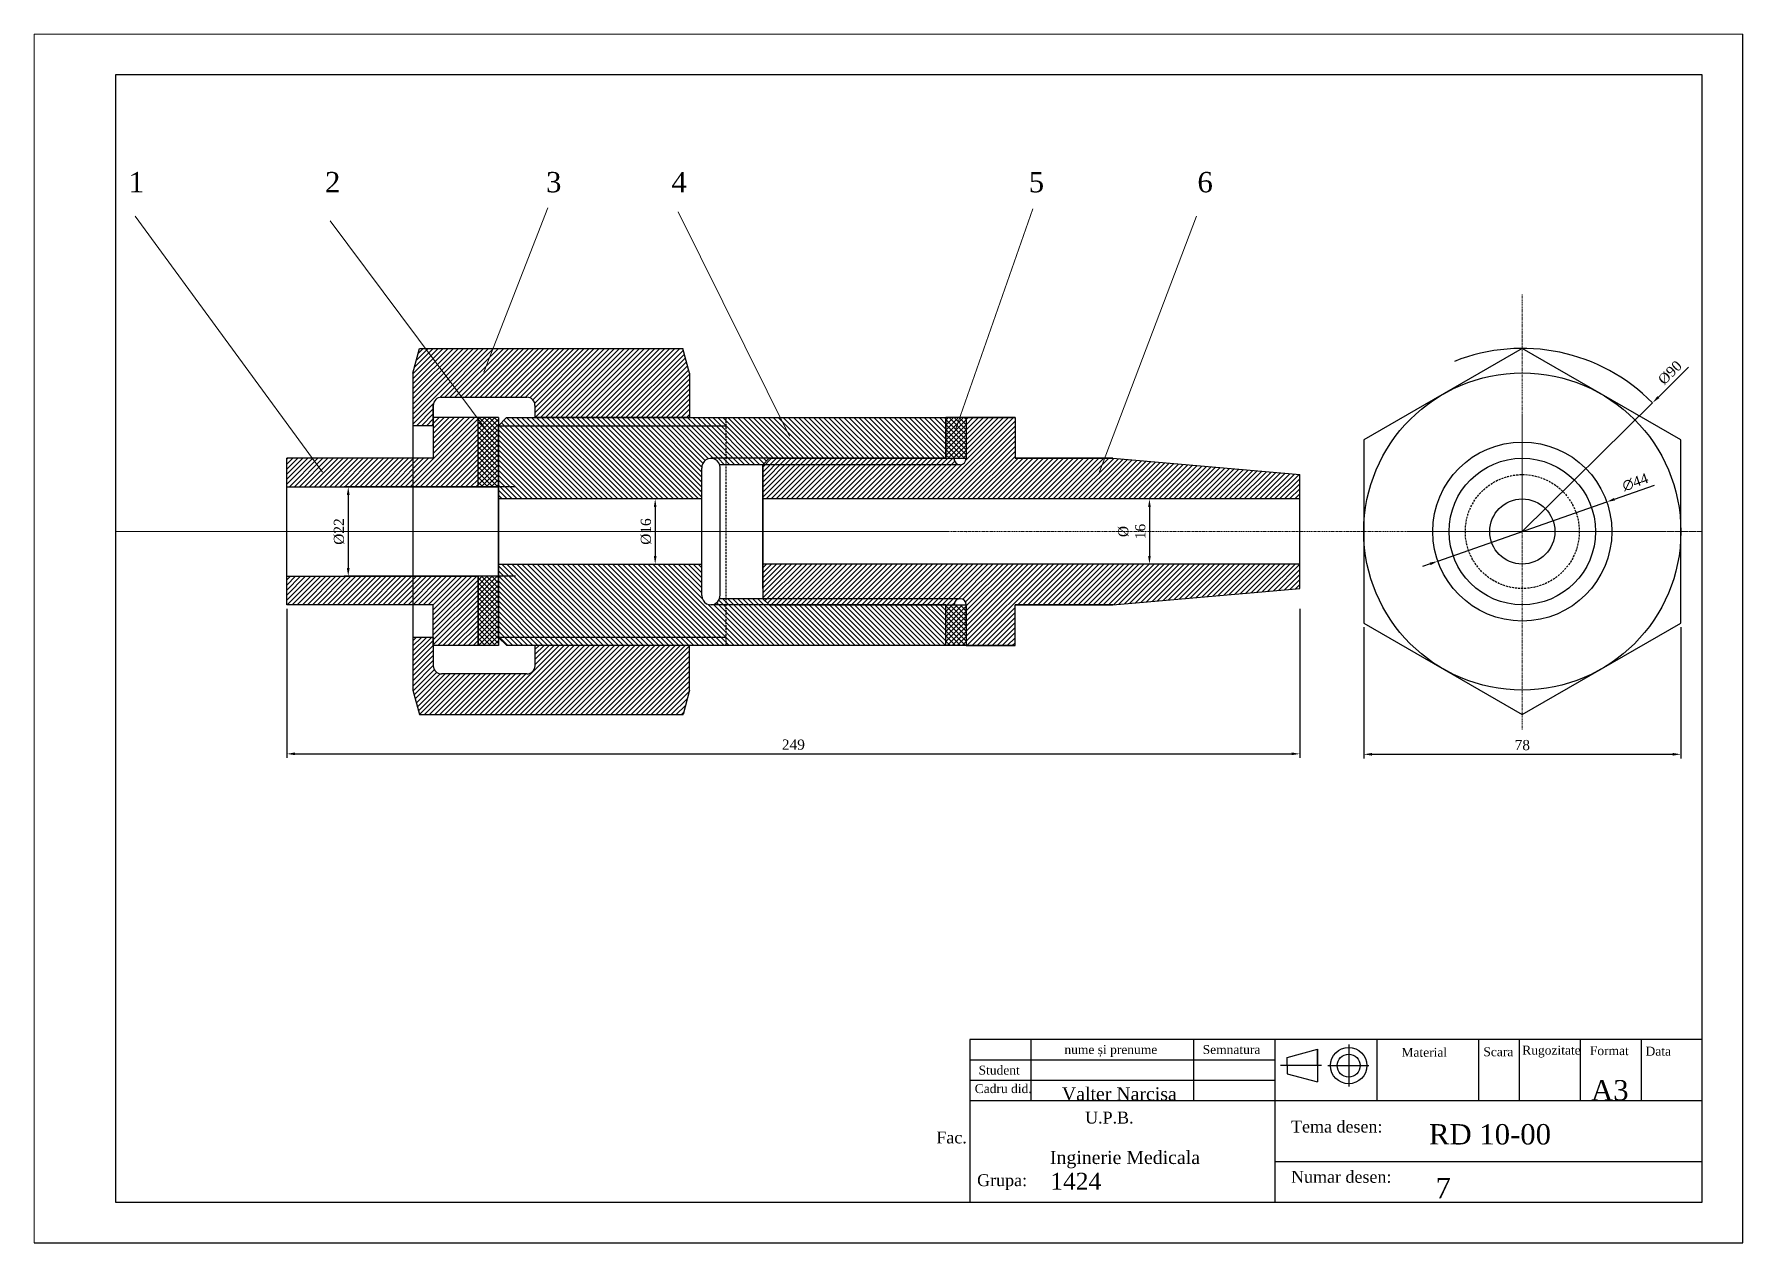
# Model space of a CAD drawing. Header units: millimetres. Extents: x -689 to 1704, y -802 to -71.
# Drawn here: x -688.6 to -268.6, y -558.7 to -261.7 of the extents above; entities that cross this region are included whole.
import ezdxf

# ---------------------------------------------------------------- set-up
doc = ezdxf.new("R2010")
doc.units = ezdxf.units.MM
doc.header["$MEASUREMENT"] = 0
doc.linetypes.add('DASHDOT2', pattern=[0.5, 0.25, -0.125, 0, -0.125])
doc.linetypes.add('DASHED', pattern=[0.75, 0.5, -0.25])
for name, color, linetype, lineweight in [('AJUTOR', 254, 'Continuous', 0), ('AXE', 5, 'DASHDOT2', 0), ('GROASE', 250, 'Continuous', 30), ('HASURI', 250, 'Continuous', 0), ('M.ASCUNSE', 7, 'DASHED', 30)]:
    doc.layers.add(name, color=color, linetype=linetype, lineweight=lineweight)
doc.layers.add('chenar', color=250, linetype='Continuous')
doc.layers.add('indicator', color=7, linetype='Continuous')
doc.styles.get("Standard").update_dxf_attribs({"font": ''})
doc.styles.get('Standard').set_extended_font_data('Times New Roman Baltic')
doc.dimstyles.get("Standard").update_dxf_attribs({"dimscale": 0, "dimtxt": 2.5, "dimasz": 2, "dimexe": 1, "dimexo": 1, "dimgap": 1, "dimtad": 1, "dimdec": 0, "dimzin": 0, "dimdsep": 46, "dimtxsty": 'Standard', "dimcen": 0.09, "dimadec": 0, "dimazin": 0, "dimtfac": 1, "dimtdec": 0, "dimtmove": 0, "dimatfit": 0, "dimfxl": 1, "dimtolj": 1, "dimtzin": 0, "dimarcsym": 0})
pattern_1 = [(45, (-35.027, 0), (-0.6187184, 0.6187184), [])]

# ---------------------------------------------------------------- blocks, each defined once
blk = doc.blocks.new('*D62')
at = {"color": 0, "lineweight": -2, "transparency": 16777216}
for p, q in [((-289.38, -350.9), (-281.96, -343.57)), ((-322.82, -383.92), (-290.81, -352.3))]:
    blk.add_line(p, q, dxfattribs=at)
at = {"color": 0, "transparency": 16777216}
blk.add_solid([(-289.62, -350.66), (-289.15, -351.13), (-290.81, -352.3)], dxfattribs=at)
at = {"layer": 'Defpoints', "color": 0, "transparency": 16777216}
for p in [(-290.81, -352.3), (-322.82, -383.92)]:
    blk.add_point(p, dxfattribs=at)
at = {"color": 0, "transparency": 16777216, "insert": (-286.5, -344.89), "char_height": 2.5, "attachment_point": 5, "rotation": 44.6484}
blk.add_mtext('\\A1;%%C90', dxfattribs=at)
blk = doc.blocks.new('*D63')
at = {"color": 0, "lineweight": -2, "transparency": 16777216}
for p, q in [((-300.17, -375.98), (-290.33, -372.53)), ((-343.58, -391.2), (-302.06, -376.65)), ((-345.47, -391.87), (-347.36, -392.53))]:
    blk.add_line(p, q, dxfattribs=at)
at = {"color": 0, "transparency": 16777216}
for points in [[(-300.28, -375.67), (-300.06, -376.3), (-302.06, -376.65)], [(-345.58, -391.55), (-345.36, -392.18), (-343.58, -391.2)]]:
    blk.add_solid(points, dxfattribs=at)
at = {"layer": 'Defpoints', "color": 0, "transparency": 16777216}
for p in [(-302.06, -376.65), (-343.58, -391.2)]:
    blk.add_point(p, dxfattribs=at)
at = {"color": 0, "transparency": 16777216, "insert": (-295.05, -371.8), "char_height": 2.5, "attachment_point": 5, "rotation": 19.3219}
blk.add_mtext('\\A1;∅44', dxfattribs=at)
blk = doc.blocks.new('*D64')
at = {"layer": 'AJUTOR', "color": 0, "lineweight": -2, "transparency": 16777216}
blk.add_line((-414.47, -377.92), (-414.47, -389.92), dxfattribs=at)
at = {"layer": 'AJUTOR', "color": 0, "transparency": 16777216}
for points in [[(-414.8, -377.92), (-414.14, -377.92), (-414.47, -375.92)], [(-414.8, -389.92), (-414.14, -389.92), (-414.47, -391.92)]]:
    blk.add_solid(points, dxfattribs=at)
at = {"layer": 'Defpoints', "color": 0, "transparency": 16777216}
for p in [(-414.47, -375.92), (-414.47, -391.92), (-414.47, -391.92)]:
    blk.add_point(p, dxfattribs=at)
at = {"layer": 'AJUTOR', "color": 0, "transparency": 16777216, "insert": (-418.8, -383.92), "char_height": 2.5, "attachment_point": 5, "rotation": 90}
blk.add_mtext('\\A1;%%C\\P16', dxfattribs=at)
blk = doc.blocks.new('*D65')
at = {"layer": 'AJUTOR', "color": 0, "lineweight": -2, "transparency": 16777216}
for p, q in [((-626.5, -402.92), (-626.5, -439.55)), ((-377.51, -402.92), (-377.51, -439.55)), ((-624.5, -438.55), (-379.51, -438.55))]:
    blk.add_line(p, q, dxfattribs=at)
at = {"layer": 'AJUTOR', "color": 0, "transparency": 16777216}
for points in [[(-624.5, -438.21), (-624.5, -438.88), (-626.5, -438.55)], [(-379.51, -438.21), (-379.51, -438.88), (-377.51, -438.55)]]:
    blk.add_solid(points, dxfattribs=at)
at = {"layer": 'Defpoints', "color": 0, "transparency": 16777216}
for p in [(-626.5, -401.92), (-377.51, -401.92), (-377.51, -438.55)]:
    blk.add_point(p, dxfattribs=at)
at = {"layer": 'AJUTOR', "color": 0, "transparency": 16777216, "insert": (-502, -436.3), "char_height": 2.5, "attachment_point": 5}
blk.add_mtext('\\A1;249', dxfattribs=at)
blk = doc.blocks.new('*D66')
at = {"layer": 'AJUTOR', "color": 0, "lineweight": -2, "transparency": 16777216}
for p, q in [((-361.79, -407.42), (-361.79, -439.66)), ((-283.85, -407.42), (-283.85, -439.66)), ((-359.79, -438.66), (-285.85, -438.66))]:
    blk.add_line(p, q, dxfattribs=at)
at = {"layer": 'AJUTOR', "color": 0, "transparency": 16777216}
for points in [[(-359.79, -438.33), (-359.79, -439), (-361.79, -438.66)], [(-285.85, -438.33), (-285.85, -439), (-283.85, -438.66)]]:
    blk.add_solid(points, dxfattribs=at)
at = {"layer": 'Defpoints', "color": 0, "transparency": 16777216}
for p in [(-361.79, -406.42), (-283.85, -406.42), (-283.85, -438.66)]:
    blk.add_point(p, dxfattribs=at)
at = {"layer": 'AJUTOR', "color": 0, "transparency": 16777216, "insert": (-322.82, -436.41), "char_height": 2.5, "attachment_point": 5}
blk.add_mtext('\\A1;78', dxfattribs=at)
blk = doc.blocks.new('*D67')
at = {"color": 0, "lineweight": -2, "transparency": 16777216}
blk.add_line((-535.96, -377.92), (-535.96, -389.92), dxfattribs=at)
at = {"color": 0, "transparency": 16777216}
for points in [[(-536.3, -377.92), (-535.63, -377.92), (-535.96, -375.92)], [(-536.3, -389.92), (-535.63, -389.92), (-535.96, -391.92)]]:
    blk.add_solid(points, dxfattribs=at)
at = {"layer": 'Defpoints', "color": 0, "transparency": 16777216}
for p in [(-535.96, -375.92), (-535.96, -391.92), (-535.96, -391.92)]:
    blk.add_point(p, dxfattribs=at)
at = {"color": 0, "transparency": 16777216, "insert": (-538.21, -383.92), "char_height": 2.5, "attachment_point": 5, "rotation": 90}
blk.add_mtext('\\A1;{\\fTimes New Roman Baltic|b0|i0|c186|p18;%%C16}', dxfattribs=at)
blk = doc.blocks.new('*D68')
at = {"color": 0, "lineweight": -2, "transparency": 16777216}
for p, q in [((-570.31, -372.92), (-612.41, -372.92)), ((-611.41, -374.92), (-611.41, -392.92)), ((-570.31, -394.92), (-612.41, -394.92))]:
    blk.add_line(p, q, dxfattribs=at)
at = {"color": 0, "transparency": 16777216}
for points in [[(-611.75, -374.92), (-611.08, -374.92), (-611.41, -372.92)], [(-611.75, -392.92), (-611.08, -392.92), (-611.41, -394.92)]]:
    blk.add_solid(points, dxfattribs=at)
at = {"layer": 'Defpoints', "color": 0, "transparency": 16777216}
for p in [(-569.31, -372.92), (-611.41, -394.92), (-569.31, -394.92)]:
    blk.add_point(p, dxfattribs=at)
at = {"color": 0, "transparency": 16777216, "insert": (-613.66, -383.92), "char_height": 2.5, "attachment_point": 5, "rotation": 90}
blk.add_mtext('\\A1;{\\fTimes New Roman Baltic|b0|i0|c186|p18;%%C}22', dxfattribs=at)

msp = doc.modelspace()

# ---------------------------------------------------------------- hatches: boundary and pattern name
at = {"layer": 'HASURI'}
h = msp.add_hatch(dxfattribs=at)
h.set_pattern_fill('ANSI31', color=5, scale=7)
h.set_pattern_definition(pattern_1)
h.paths.add_polyline_path([(-593.89, -338.95), (-595.5, -344.98), (-595.5, -357.92), (-590.5, -357.92), (-590.5, -352.92, -0.396853), (-588.62, -350.92), (-567.51, -350.92, -0.414214), (-565.51, -352.92), (-565.51, -355.92), (-527.51, -355.92), (-527.52, -344.98), (-529.13, -338.95)])
h.paths.add_polyline_path([(-565.51, -411.92), (-565.51, -416.83, -0.428503), (-567.5, -418.92), (-588.5, -418.92, -0.414214), (-590.5, -416.92), (-590.5, -409.92), (-595.5, -409.92), (-595.5, -422.9), (-593.89, -428.92), (-529.11, -428.92), (-527.5, -422.93), (-527.5, -411.92)])
h = msp.add_hatch(dxfattribs=at)
h.set_pattern_fill('ANSI31', color=104, scale=7, angle=180)
h.set_pattern_definition([(225, (-368.7511, -616.9631), (0.6187184, -0.6187184), [])])
h.paths.add_polyline_path([(-590.5, -411.92), (-579.5, -411.92), (-579.5, -401.92), (-590.5, -401.92)])
h.paths.add_polyline_path([(-626.5, -401.92), (-590.5, -401.92), (-579.5, -401.92), (-579.5, -394.92), (-626.5, -394.92)])
h.paths.add_polyline_path([(-626.5, -372.92), (-579.5, -372.92), (-579.5, -365.92), (-626.5, -365.92)])
h.paths.add_polyline_path([(-590.5, -365.92), (-579.5, -365.92), (-579.5, -355.92), (-590.5, -355.92)])
h = msp.add_hatch(dxfattribs=at)
h.set_pattern_fill('ANSI37', color=1, scale=7)
h.set_pattern_definition([(45, (-1239.3563, -163.5837), (-0.6187184, 0.6187184), []), (135, (-1239.3563, -163.5837), (-0.6187184, -0.6187184), [])])
h.paths.add_polyline_path([(-579.5, -372.92), (-574.5, -372.92), (-574.5, -355.92), (-579.5, -355.92)])
h.paths.add_polyline_path([(-574.5, -394.92), (-579.5, -394.92), (-579.5, -411.92), (-574.5, -411.92)])
h = msp.add_hatch(dxfattribs=at)
h.set_pattern_fill('ANSI31', color=0, scale=7, angle=90)
h.set_pattern_definition([(135, (-35.027, 0), (-0.6187184, -0.6187184), [])])
h.paths.add_polyline_path([(-518.5, -355.92), (-572.52, -355.92), (-574.5, -357.92), (-518.5, -357.92)])
h.paths.add_polyline_path([(-518.5, -357.92), (-574.5, -357.92), (-574.5, -375.92), (-524.5, -375.92), (-524.49, -368.38, -0.439278), (-522.25, -365.94), (-522.3, -365.92), (-518.5, -365.92)])
h.paths.add_polyline_path([(-464.5, -355.92), (-518.5, -355.92), (-518.5, -357.92), (-518.5, -365.92), (-464.5, -365.92)])
h.paths.add_polyline_path([(-507.94, -365.92), (-518.5, -365.92), (-518.5, -367.49), (-509.51, -367.49)])
h.paths.add_polyline_path([(-518.5, -365.92), (-522.25, -365.94, -0.325168), (-520.11, -367.49), (-518.5, -367.49)], flags=17)
h.paths.add_polyline_path([(-518.5, -401.92), (-522.25, -401.92, -0.414214), (-524.5, -399.67), (-524.5, -391.92), (-574.5, -391.92), (-574.5, -394.92), (-574.5, -409.92), (-518.5, -409.92)])
h.paths.add_polyline_path([(-518.5, -409.92), (-574.5, -409.92), (-572.47, -411.92), (-518.5, -411.92)])
h.paths.add_polyline_path([(-464.5, -401.92), (-507.94, -401.92), (-518.5, -401.92), (-518.5, -411.92), (-464.5, -411.92)])
h.paths.add_polyline_path([(-509.51, -400.42), (-518.5, -400.42), (-518.5, -401.92), (-507.94, -401.92)])
h.paths.add_polyline_path([(-518.5, -400.42), (-520.13, -400.42, -0.317837), (-522.25, -401.92), (-518.5, -401.92)], flags=17)
h = msp.add_hatch(dxfattribs=at)
h.set_pattern_fill('ANSI31', color=1, scale=7)
h.set_pattern_definition(pattern_1)
h.paths.add_polyline_path([(-377.51, -375.92), (-377.51, -369.92), (-423.51, -365.92), (-447.51, -365.92), (-447.51, -355.92), (-459.51, -355.92), (-459.53, -365.99, -0.414214), (-461.03, -367.49), (-509.51, -367.49), (-509.51, -375.92)])
h.paths.add_polyline_path([(-461.03, -367.49, -0.427899), (-462.52, -365.92), (-507.94, -365.92), (-509.51, -367.49)], flags=16)
h.paths.add_polyline_path([(-509.51, -391.92), (-509.51, -400.42), (-461.01, -400.42, -0.414214), (-459.51, -401.92), (-459.5, -401.92), (-459.5, -411.92), (-447.51, -411.92), (-447.51, -401.92), (-423.51, -401.92), (-377.51, -397.92), (-377.51, -391.92)])
h.paths.add_polyline_path([(-509.51, -400.42), (-507.94, -401.92), (-462.51, -401.92, -0.414214), (-461.01, -400.42)], flags=17)
h = msp.add_hatch(dxfattribs=at)
h.set_pattern_fill('ANSI37', color=6, scale=7)
h.set_pattern_definition([(45, (-1490.25545, -162.1788), (-0.6187184, 0.6187184), []), (135, (-1490.25545, -162.1788), (-0.6187184, -0.6187184), [])])
h.paths.add_polyline_path([(-459.5, -355.92), (-464.5, -355.92), (-464.5, -365.92), (-459.5, -365.92)])
h.paths.add_polyline_path([(-464.5, -411.92), (-459.5, -411.92), (-459.5, -401.92), (-464.5, -401.92)])

# ---------------------------------------------------------------- linework, layer by layer
at = {"color": 5}
for p, q in [((-527.51, -355.92), (-565.51, -355.92)), ((-527.5, -411.92), (-565.51, -411.92))]:
    msp.add_line(p, q, dxfattribs=at)
at = {"color": 18, "true_color": 0x000000}
msp.add_arc((-322.82, -383.92), 45, 44.6484, 111.7256, dxfattribs=at)
at = {"layer": 'AJUTOR'}
for p, q in [((-268.61, -261.71), (-688.61, -261.71)), ((-688.61, -261.71), (-688.61, -558.71))]:
    msp.add_line(p, q, dxfattribs=at)
at = {"layer": 'AJUTOR', "color": 250}
for p, q in [((-617.71, -369.37), (-663.76, -306.43)), ((-578.08, -344.72), (-562.39, -304.36)), ((-502.94, -360.51), (-530.31, -305.4)), ((-462.1, -358.67), (-443.11, -304.59)), ((-426.98, -369.9), (-402.88, -306.42)), ((-576.75, -359.88), (-615.82, -307.56))]:
    msp.add_line(p, q, dxfattribs=at)
at = {"layer": 'AJUTOR'}
msp.add_point((-459.5, -383.92), dxfattribs=at)
at = {"layer": 'AXE'}
for p, q in [((-322.82, -355.92), (-322.82, -325.65)), ((-322.82, -383.92), (-322.82, -355.92)), ((-322.82, -355.92), (-322.82, -411.92)), ((-423.51, -365.92), (-447.51, -365.92)), ((-443.75, -375.92), (-509.51, -375.92)), ((-537.49, -383.92), (-668.61, -383.92)), ((-668.61, -383.92), (-278.61, -383.92)), ((-572.52, -383.92), (-464.5, -383.92)), ((-322.82, -383.92), (-350.82, -383.92)), ((-350.82, -383.92), (-294.82, -383.92)), ((-278.56, -383.92), (-330.19, -383.92)), ((-294.82, -383.92), (-322.82, -383.92)), ((-472.39, -391.92), (-509.51, -391.92)), ((-462.51, -401.92), (-507.94, -401.92)), ((-322.82, -411.92), (-322.82, -432.65))]:
    msp.add_line(p, q, dxfattribs=at)
at = {"layer": 'AXE', "color": 104}
for p, q in [((-590.5, -355.92), (-579.5, -355.92)), ((-626.5, -365.92), (-590.5, -365.92)), ((-626.5, -401.92), (-590.5, -401.92)), ((-590.5, -411.92), (-579.5, -411.92))]:
    msp.add_line(p, q, dxfattribs=at)
at = {"layer": 'AXE', "color": 18, "true_color": 0x000000}
msp.add_line((-464.5, -355.92), (-572.52, -355.92), dxfattribs=at)
at = {"layer": 'chenar'}
for p, q in [((-268.61, -558.71), (-268.61, -261.71)), ((-688.61, -558.71), (-268.61, -558.71))]:
    msp.add_line(p, q, dxfattribs=at)
at = {"layer": 'chenar', "lineweight": 30}
for p, q in [((-278.61, -271.71), (-668.61, -271.71)), ((-668.61, -271.71), (-668.61, -548.71)), ((-278.61, -548.71), (-278.61, -271.71)), ((-668.61, -548.71), (-278.61, -548.71))]:
    msp.add_line(p, q, dxfattribs=at)
at = {"layer": 'GROASE', "color": 5}
for p, q in [((-595.5, -344.98), (-593.89, -338.95)), ((-593.89, -338.95), (-529.13, -338.95)), ((-527.52, -344.98), (-529.13, -338.95)), ((-595.5, -344.98), (-595.5, -422.9)), ((-527.52, -344.98), (-527.51, -355.92)), ((-588.62, -350.92), (-567.51, -350.92)), ((-590.5, -357.92), (-590.5, -352.92)), ((-590.5, -352.92), (-590.5, -357.92)), ((-565.51, -352.92), (-565.51, -355.92)), ((-590.5, -357.92), (-595.5, -357.92)), ((-527.5, -357.92), (-527.51, -357.92)), ((-590.5, -409.92), (-595.5, -409.92)), ((-590.5, -409.92), (-590.5, -416.92)), ((-565.51, -411.92), (-565.51, -417.02)), ((-527.5, -422.93), (-527.5, -411.92)), ((-527.5, -422.93), (-527.5, -411.92)), ((-567.5, -418.92), (-588.5, -418.92)), ((-595.5, -422.9), (-593.89, -428.92)), ((-527.5, -422.9), (-529.11, -428.92)), ((-593.89, -428.92), (-529.11, -428.92))]:
    msp.add_line(p, q, dxfattribs=at)
at = {"layer": 'GROASE', "color": 104}
for p, q in [((-579.5, -355.92), (-590.5, -355.92)), ((-590.5, -355.92), (-590.5, -365.92)), ((-579.5, -372.92), (-579.5, -355.92)), ((-590.5, -365.92), (-626.5, -365.92)), ((-626.5, -401.92), (-626.5, -365.92)), ((-626.5, -372.92), (-579.5, -372.92)), ((-626.5, -394.92), (-579.5, -394.92)), ((-579.5, -394.92), (-579.5, -411.92)), ((-579.5, -411.92), (-579.5, -394.92)), ((-590.5, -401.92), (-626.5, -401.92)), ((-590.5, -411.92), (-590.5, -401.92)), ((-579.5, -411.92), (-590.5, -411.92))]:
    msp.add_line(p, q, dxfattribs=at)
at = {"layer": 'GROASE', "color": 1}
for p, q in [((-574.5, -355.92), (-579.5, -355.92)), ((-579.5, -372.92), (-579.5, -355.92)), ((-574.5, -355.92), (-574.5, -411.92)), ((-459.51, -355.92), (-459.53, -365.99)), ((-459.51, -355.92), (-447.51, -355.92)), ((-447.51, -355.92), (-447.51, -365.92)), ((-507.94, -365.92), (-509.51, -367.49)), ((-509.51, -367.49), (-509.51, -400.42)), ((-461.03, -367.49), (-509.51, -367.49)), ((-507.94, -365.92), (-462.51, -365.92)), ((-447.51, -365.92), (-423.51, -365.92)), ((-423.51, -365.92), (-377.51, -369.92)), ((-579.5, -372.92), (-574.5, -372.92)), ((-574.5, -372.92), (-574.5, -383.92)), ((-377.51, -397.92), (-377.51, -369.92)), ((-377.51, -375.92), (-377.51, -369.92)), ((-377.51, -375.92), (-509.51, -375.92)), ((-574.5, -383.92), (-574.5, -394.92)), ((-377.51, -391.92), (-509.51, -391.92)), ((-579.5, -411.92), (-579.5, -394.92)), ((-574.5, -394.92), (-579.5, -394.92)), ((-423.51, -401.92), (-377.51, -397.92)), ((-461.01, -400.42), (-509.51, -400.42)), ((-509.51, -400.42), (-507.94, -401.92)), ((-507.94, -401.92), (-462.51, -401.92)), ((-459.51, -407.31), (-459.51, -401.92)), ((-447.51, -411.92), (-447.51, -401.92)), ((-447.51, -401.92), (-423.51, -401.92)), ((-459.51, -407.31), (-459.51, -411.92)), ((-574.5, -411.92), (-579.5, -411.92)), ((-459.51, -411.92), (-447.51, -411.92))]:
    msp.add_line(p, q, dxfattribs=at)
at = {"layer": 'GROASE'}
for p, q in [((-574.5, -357.92), (-572.52, -355.92)), ((-572.52, -355.92), (-464.5, -355.92)), ((-572.52, -355.92), (-571.7, -355.92)), ((-572.52, -355.92), (-571.7, -355.92)), ((-464.5, -365.92), (-464.5, -355.92)), ((-447.51, -355.92), (-459.51, -355.92)), ((-574.5, -409.92), (-574.5, -357.92)), ((-574.5, -357.92), (-518.5, -357.92)), ((-524.5, -375.92), (-524.49, -368.38)), ((-518.5, -365.92), (-522.3, -365.92)), ((-509.51, -367.49), (-520.11, -367.49)), ((-520.01, -383.92), (-520.01, -368.19)), ((-509.51, -397.92), (-509.51, -367.49)), ((-423.51, -365.92), (-447.51, -365.92)), ((-524.5, -375.92), (-574.5, -375.92)), ((-574.5, -375.92), (-574.5, -383.92)), ((-524.5, -383.92), (-524.5, -375.92)), ((-524.5, -399.67), (-524.5, -375.92)), ((-377.51, -375.92), (-377.51, -375.92)), ((-574.5, -383.92), (-574.5, -391.92)), ((-520.01, -399.48), (-520.01, -383.92)), ((-574.5, -391.92), (-524.5, -391.92)), ((-509.51, -400.42), (-520.13, -400.42)), ((-464.5, -411.92), (-464.5, -401.92)), ((-423.51, -401.92), (-447.51, -401.92)), ((-518.5, -409.92), (-574.5, -409.92)), ((-574.5, -409.92), (-572.47, -411.92)), ((-464.5, -411.92), (-572.47, -411.92)), ((-464.5, -411.92), (-524.5, -411.92)), ((-447.51, -411.92), (-459.51, -411.92))]:
    msp.add_line(p, q, dxfattribs=at)
at = {"layer": 'GROASE', "color": 6}
for p, q in [((-459.5, -355.92), (-464.5, -355.92)), ((-464.5, -355.92), (-464.5, -365.92)), ((-464.5, -365.92), (-464.5, -355.92)), ((-464.5, -365.92), (-459.53, -365.92)), ((-464.5, -411.92), (-464.5, -401.92)), ((-464.5, -411.92), (-464.5, -401.92)), ((-464.5, -401.92), (-459.5, -401.92)), ((-459.5, -401.92), (-459.5, -411.92)), ((-459.5, -411.92), (-464.5, -411.92))]:
    msp.add_line(p, q, dxfattribs=at)
at = {"layer": 'GROASE', "color": 18, "true_color": 0x000000}
for p, q in [((-464.5, -365.92), (-518.5, -365.92)), ((-464.5, -401.92), (-522.25, -401.92))]:
    msp.add_line(p, q, dxfattribs=at)
msp.add_lwpolyline([(-361.79, -406.42), (-322.82, -428.92), (-283.85, -406.42), (-283.85, -361.42), (-322.82, -338.92), (-361.79, -361.42)], close=True, dxfattribs=at)
for radius in [38.97, 18, 8]:
    msp.add_circle((-322.82, -383.92), radius, dxfattribs=at)
at = {"layer": 'GROASE'}
msp.add_circle((-322.82, -383.92), 22, dxfattribs=at)
at = {"layer": 'GROASE', "color": 5}
for centre, start, end in [((-588.5, -352.92), 90, 180), ((-567.51, -352.92), 0, 90), ((-588.5, -416.92), 180, 270), ((-567.5, -416.92), 270, 0)]:
    msp.add_arc(centre, 2, start, end, dxfattribs=at)
at = {"layer": 'GROASE'}
for centre, start, end in [((-522.25, -368.19), 0, 184.8594), ((-522.25, -399.67), 180, 4.8594)]:
    msp.add_arc(centre, 2.25, start, end, dxfattribs=at)
at = {"layer": 'GROASE', "color": 1}
for centre, start, end in [((-461.03, -365.99), 180, 0), ((-461.01, -401.92), 0, 180)]:
    msp.add_arc(centre, 1.5, start, end, dxfattribs=at)
at = {"layer": 'indicator', "lineweight": 30}
for p, q in [((-278.61, -508.71), (-458.61, -508.71)), ((-458.61, -508.71), (-458.61, -548.71)), ((-383.61, -508.71), (-383.61, -548.71)), ((-278.61, -548.71), (-278.61, -508.71)), ((-458.61, -523.71), (-278.61, -523.71)), ((-383.61, -538.71), (-278.61, -538.71)), ((-463.61, -548.71), (-278.61, -548.71))]:
    msp.add_line(p, q, dxfattribs=at)
at = {"layer": 'indicator'}
for p, q in [((-443.61, -508.71), (-443.61, -523.71)), ((-403.61, -508.71), (-403.61, -523.71)), ((-380.59, -513.16), (-373.15, -511.16)), ((-373.15, -515.16), (-373.15, -511.16)), ((-373.15, -511.16), (-373.15, -519.16)), ((-365.5, -510.01), (-365.5, -520.31)), ((-358.61, -508.71), (-358.61, -523.71)), ((-333.61, -508.71), (-333.61, -523.71)), ((-323.61, -508.71), (-323.61, -523.71)), ((-308.61, -508.71), (-308.61, -523.71)), ((-293.61, -508.71), (-293.61, -523.71)), ((-458.61, -513.71), (-383.61, -513.71)), ((-372.14, -515.16), (-382.25, -515.16)), ((-380.59, -515.16), (-380.59, -513.16)), ((-380.59, -515.16), (-380.59, -517.16)), ((-370.61, -515.16), (-360.53, -515.16)), ((-458.61, -518.71), (-383.61, -518.71)), ((-380.59, -517.16), (-373.15, -519.16))]:
    msp.add_line(p, q, dxfattribs=at)
for radius in [4.46, 2.81]:
    msp.add_circle((-365.5, -515.16), radius, dxfattribs=at)
at = {"layer": 'M.ASCUNSE'}
msp.add_line((-518.5, -411.92), (-518.5, -355.92), dxfattribs=at)
msp.add_circle((-322.82, -383.92), 14, dxfattribs=at)

# ---------------------------------------------------------------- texts
at = {"layer": 'GROASE', "char_height": 5, "attachment_point": 1}
for s, width, insert in [('1', 8.1224, (-665.37, -295.56)), ('2', 8.1224, (-617.13, -295.56)), ('3', 8.1224, (-562.79, -295.56)), ('4', 8.1224, (-531.97, -295.56)), ('5', 8.1224, (-444.14, -295.56)), ('6', 8.1224, (-402.67, -295.56)), ('A3', 15, (-305.92, -518.71)), ('{\\fTimes New Roman Baltic|b0|i0|c186|p18;R}D{\\fTimes New Roman Baltic|b0|i0|c186|p18; 10-00}', 40.8031, (-345.76, -529.54)), ('7', 105, (-344.15, -542.74))]:
    msp.add_mtext_dynamic_manual_height_columns(s, width=width, gutter_width=25, heights=[0], dxfattribs=dict(at, insert=insert))
at = {"layer": 'indicator'}
for s, height, p in [('nume și prenume', 2.1946, (-435.37, -512.31)), ('Semnatura', 2.195, (-401.39, -512.31)), ('Material', 2.195, (-352.52, -513)), ('Scara', 2.195, (-332.4, -512.86)), ('Rugozitate', 2.195, (-322.84, -512.46)), ('Data', 2.195, (-292.53, -512.71)), ('Student', 2.195, (-456.47, -517.37)), ('Cadru did.', 2.195, (-457.42, -521.91)), ('Valter Narcisa', 3.2235, (-436, -523.71)), ('Tema desen:', 2.9261, (-379.66, -531.6)), ('Inginerie Medicala', 3.2235, (-438.94, -539.34)), ('1424', 4.149, (-438.85, -545.65)), ('Numar desen:', 2.9261, (-379.66, -543.95)), ('Grupa:', 2.926, (-456.83, -544.78))]:
    msp.add_text(s, height=height, dxfattribs=at).set_placement(p)
for s, width, heights, insert, char_height, attachment_point in [('{\\fTimes New Roman Baltic|b0|i0|c238|p18;F\\fTimes New Roman Baltic|b0|i0|c186|p18;ormat}', 9.3916, [0], (-306.21, -510.39), 2.1946, 1), ('{\\fTimes New Roman Baltic|b0|i0|c186|p18;U.P.B.\\P\\pxqj;\\fTimes New Roman Baltic|b0|i0|c238|p18;Fac. \\fTimes New Roman Baltic|b0|i0|c186|p18; }', 85.0556, [24.01], (-424.33, -530.41), 2.9261, 5)]:
    msp.add_mtext_dynamic_manual_height_columns(s, width=width, gutter_width=25, heights=heights, dxfattribs=dict(at, insert=insert, char_height=char_height, attachment_point=attachment_point))

# ---------------------------------------------------------------- dimensions: what is measured, and where the dimension line sits
dim = msp.add_radius_dim(center=(-322.82, -383.92), mpoint=(-290.81, -352.3), text='%%C90', dimstyle='Standard', override={"dimscale": 1})
dim.commit()
dim.dimension.update_dxf_attribs({"geometry": '*D62', "text_midpoint": (-284.92, -346.49), "dimtype": 164})
dim = msp.add_diameter_dim_2p(p1=(-343.58, -391.2), p2=(-302.06, -376.65), dimstyle='Standard', override={"dimscale": 1})
dim.commit()
dim.dimension.update_dxf_attribs({"geometry": '*D63', "text_midpoint": (-294.31, -373.93), "dimtype": 163})
for base, p1, p2, angle, text, picture, middle in [((-611.41, -394.92), (-569.31, -372.92), (-569.31, -394.92), 90, '{\\fTimes New Roman Baltic|b0|i0|c186|p18;%%C}<>', '*D68', (-613.66, -383.92)), ((-535.96, -391.92), (-535.96, -375.92), (-535.96, -391.92), 270, '{\\fTimes New Roman Baltic|b0|i0|c186|p18;%%C16}', '*D67', (-538.21, -383.92))]:
    dim = msp.add_linear_dim(base=base, p1=p1, p2=p2, angle=angle, text=text, dimstyle='Standard', override={"dimscale": 1})
    dim.commit()
    dim.dimension.update_dxf_attribs({"geometry": picture, "text_midpoint": middle})
at = {"layer": 'AJUTOR', "color": 250}
dim = msp.add_linear_dim(base=(-414.47, -391.92), p1=(-414.47, -375.92), p2=(-414.47, -391.92), angle=90, text='%%C\\P<>', dimstyle='Standard', override={"dimscale": 1}, dxfattribs=at)
dim.commit()
dim.dimension.update_dxf_attribs({"geometry": '*D64', "text_midpoint": (-418.8, -383.92)})
for base, p1, p2, picture, middle in [((-377.51, -438.55), (-626.5, -401.92), (-377.51, -401.92), '*D65', (-502, -436.3)), ((-283.85, -438.66), (-361.79, -406.42), (-283.85, -406.42), '*D66', (-322.82, -436.41))]:
    dim = msp.add_linear_dim(base=base, p1=p1, p2=p2, dimstyle='Standard', override={"dimscale": 1}, dxfattribs=at)
    dim.commit()
    dim.dimension.update_dxf_attribs({"geometry": picture, "text_midpoint": middle})

doc.saveas('drawing.dxf')
